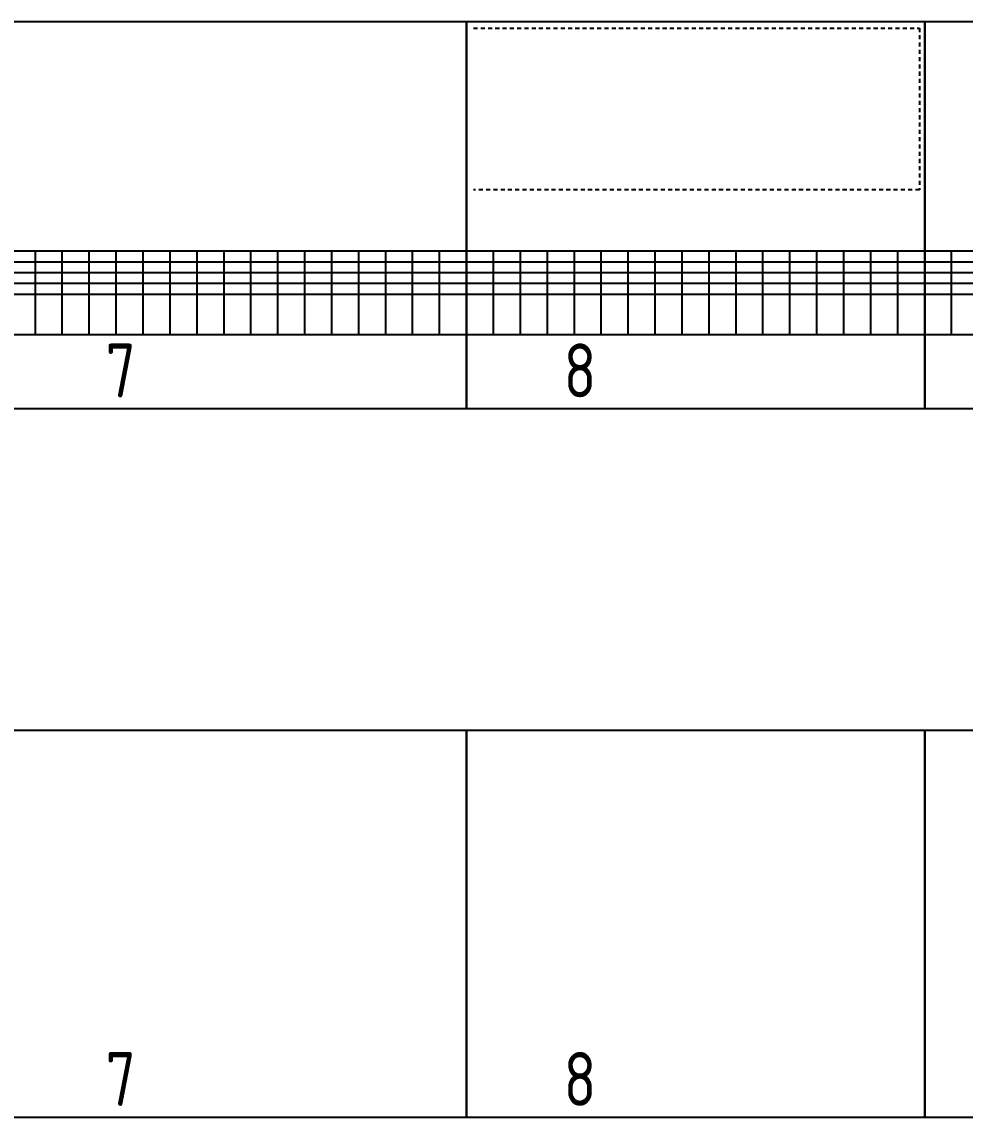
# Model space of a CAD drawing. Header units: millimetres. Extents: x -559267 to 5835, y 0 to 209897.
# Drawn here: x 2105 to 2805, y 765 to 1578 of the extents above; entities that cross this region are included whole.
import ezdxf
from ezdxf.enums import TextEntityAlignment as Align

# ---------------------------------------------------------------- set-up
doc = ezdxf.new("R2010")
doc.units = ezdxf.units.MM
doc.linetypes.add('JIS_02_0.7', pattern=[1.35, 0.75, -0.6])
doc.layers.add('SX_TABLE', color=7, linetype='Continuous')
doc.styles.add('SX_GOST', font='GOST2304A_0.ttf')
doc.styles.add('Unecom', font='GOST2304A_0.ttf', dxfattribs={"height": 2.5})

# ---------------------------------------------------------------- blocks, each defined once
blk = doc.blocks.new('SX_TCOL')
for p, q in [((-10, 62), (10, 62)), ((10, 0), (10, 62)), ((-10, 54), (10, 54)), ((-10, 46), (10, 46)), ((-10, 38), (10, 38)), ((-10, 30), (10, 30)), ((-10, 0), (10, 0))]:
    blk.add_line(p, q)
at = {"style": 'SX_GOST'}
for tag, p in [('CAB1', (-2.6, 90)), ('CAB2', (2.6, 90)), ('NAME1', (-3.6, 15)), ('NAME2', (0, 15)), ('NAME3', (3.6, 15))]:
    blk.add_attdef(tag, text='', height=2.5, rotation=90, dxfattribs=at).set_placement(p, align=Align.MIDDLE)
for tag, p in [('LINE', (0, 58)), ('PH', (0, 50)), ('POW', (0, 42)), ('CUR', (0, 34))]:
    blk.add_attdef(tag, text='', height=2.5, dxfattribs=at).set_placement(p, align=Align.MIDDLE)

msp = doc.modelspace()

# ---------------------------------------------------------------- linework, layer by layer
at = {"color": 6}
for points in [[(2435, 1577.99), (2095, 1577.99), (2095, 1290.99), (2435, 1290.99), (2435, 1577.99)], [(2775, 1577.99), (2435, 1577.99), (2435, 1290.99), (2775, 1290.99), (2775, 1577.99)], [(3115, 1577.99), (2775, 1577.99), (2775, 1290.99), (3115, 1290.99), (3115, 1577.99)], [(2435, 1052.13), (2095, 1052.13), (2095, 765.13), (2435, 765.13), (2435, 1052.13)], [(2775, 1052.13), (2435, 1052.13), (2435, 765.13), (2775, 765.13), (2775, 1052.13)], [(3115, 1052.13), (2775, 1052.13), (2775, 765.13), (3115, 765.13), (3115, 1052.13)]]:
    msp.add_lwpolyline(points, dxfattribs=at)
at = {"linetype": 'JIS_02_0.7', "ltscale": 4}
msp.add_lwpolyline([(2440.13, 1573.46), (2771.13, 1573.46), (2771.13, 1453.46), (2440.13, 1453.46)], dxfattribs=at)

# ---------------------------------------------------------------- block references
at = {"layer": 'SX_TABLE'}
for p in [(2105, 1345.99), (2125, 1345.99), (2145, 1345.99), (2165, 1345.99), (2185, 1345.99), (2205, 1345.99), (2225, 1345.99), (2245, 1345.99), (2265, 1345.99), (2285, 1345.99), (2305, 1345.99), (2325, 1345.99), (2345, 1345.99), (2365, 1345.99), (2385, 1345.99), (2405, 1345.99), (2425, 1345.99), (2445, 1345.99), (2465, 1345.99), (2485, 1345.99), (2505, 1345.99), (2525, 1345.99), (2545, 1345.99), (2565, 1345.99), (2585, 1345.99), (2605, 1345.99), (2625, 1345.99), (2645, 1345.99), (2665, 1345.99), (2685, 1345.99), (2705, 1345.99), (2725, 1345.99), (2745, 1345.99), (2765, 1345.99), (2785, 1345.99), (2805, 1345.99)]:
    msp.add_blockref('SX_TCOL', p, dxfattribs=at)

# ---------------------------------------------------------------- texts
at = {"layer": 'Defpoints', "color": 6, "char_height": 40, "attachment_point": 1, "style": 'Unecom'}
for s, insert in [('7', (2167.02, 1339.31)), ('8', (2507.02, 1339.31)), ('7', (2167.02, 813.44)), ('8', (2507.02, 813.44))]:
    msp.add_mtext_dynamic_manual_height_columns(s, width=99.9205, gutter_width=12.5, heights=[0], dxfattribs=dict(at, insert=insert))

doc.saveas('drawing.dxf')
